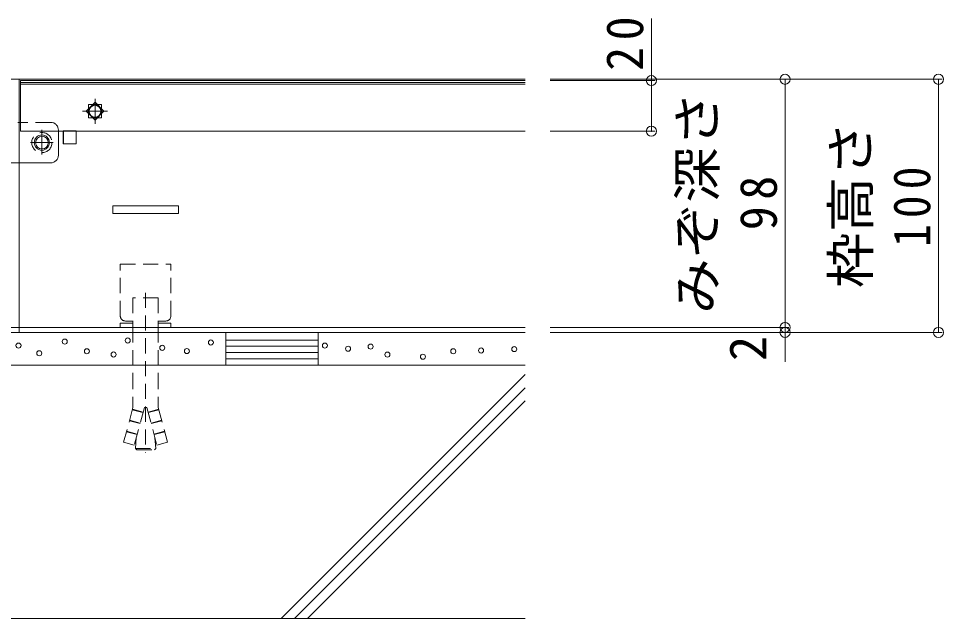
# Model space of a CAD drawing. Units: millimetres at full size, sheet at 1:5; some dimension numbers follow another scale. Extents: x -1053 to 1942, y -1375 to 1322.
# Drawn here: x -456.8 to -91.1, y -453.8 to -216.8 of the extents above; entities that cross this region are included whole.
import ezdxf
from ezdxf.enums import TextEntityAlignment as Align

# ---------------------------------------------------------------- set-up
doc = ezdxf.new("R2010")
doc.units = ezdxf.units.MM
doc.header["$LTSCALE"] = 5
doc.header["$PDMODE"] = 32
doc.header["$PDSIZE"] = 4
for name, pattern in [('CHAIN1', [8, 5, -1, 1, -1]), ('CHAIN2', [12, 9, -1, 1, -1]), ('DASHED1', [1.8, 1.2, -0.6])]:
    doc.linetypes.add(name, pattern=pattern)
for name, color, linetype, lineweight in [('E-0', 7, 'DASHED1', 18), ('E-2', 3, 'Continuous', 18), ('E-3', 4, 'Continuous', 18), ('E-4', 7, 'Continuous', 18), ('E-7', 134, 'DASHED1', 9), ('E-9', 2, 'Continuous', 18), ('E-A', 134, 'DASHED1', 9), ('E-B', 1, 'Continuous', 9), ('E-C', 2, 'Continuous', 18), ('E-E', 7, 'Continuous', 18)]:
    doc.layers.add(name, color=color, linetype=linetype, lineweight=lineweight)
doc.styles.add('ＭＳ ゴシック', font='')
doc.styles.get('ＭＳ ゴシック').set_extended_font_data('MS Gothic')

msp = doc.modelspace()

# ---------------------------------------------------------------- linework, layer by layer
at = {"layer": 'E-0'}
for p, q in [((-406.589, -325.073), (-406.589, -388.269)), ((-401.594, -327.176), (-411.594, -327.176)), ((-411.594, -327.176), (-411.589, -337.176)), ((-401.594, -327.176), (-401.589, -337.176)), ((-411.589, -338.776), (-411.591, -357.176)), ((-411.589, -337.176), (-411.589, -338.776)), ((-401.589, -338.776), (-401.591, -357.176)), ((-401.589, -337.176), (-401.589, -338.776)), ((-411.591, -357.176), (-411.589, -370.381)), ((-401.591, -357.176), (-401.589, -370.381)), ((-411.589, -370.381), (-415.288, -384.186)), ((-407.635, -372.467), (-411.846, -371.339)), ((-407.583, -372.274), (-411.794, -371.146)), ((-407.076, -370.381), (-411.077, -385.314)), ((-406.102, -370.381), (-407.076, -370.381)), ((-406.102, -370.381), (-402.101, -385.314)), ((-405.595, -372.274), (-401.384, -371.146)), ((-405.543, -372.467), (-401.332, -371.339)), ((-401.589, -370.381), (-397.89, -384.186)), ((-408.8, -376.814), (-413.011, -375.686)), ((-408.748, -376.621), (-412.959, -375.492)), ((-404.43, -376.621), (-400.219, -375.492)), ((-404.379, -376.814), (-400.168, -375.686)), ((-409.964, -381.161), (-414.175, -380.032)), ((-409.913, -380.967), (-414.123, -379.839)), ((-403.266, -380.967), (-399.055, -379.839)), ((-403.214, -381.161), (-399.003, -380.032)), ((-410.589, -386.676), (-410.29, -382.4)), ((-402.589, -386.676), (-402.888, -382.4)), ((-411.077, -385.314), (-415.288, -384.186)), ((-410.589, -386.676), (-402.589, -386.676)), ((-402.589, -386.676), (-403.089, -387.176)), ((-402.101, -385.314), (-397.89, -384.186))]:
    msp.add_line(p, q, dxfattribs=at)
at = {"layer": 'E-0', "color": 2, "linetype": 'Continuous'}
for p, q in [((-374.851, -353.776), (-374.851, -340.776)), ((-338.327, -340.776), (-374.851, -340.776)), ((-338.327, -340.776), (-338.327, -353.776)), ((-374.851, -343.776), (-338.327, -343.776)), ((-374.851, -346.276), (-338.327, -346.276)), ((-374.851, -348.776), (-338.327, -348.776)), ((-374.851, -351.276), (-338.327, -351.276)), ((-338.327, -353.776), (-374.851, -353.776))]:
    msp.add_line(p, q, dxfattribs=at)
at = {"layer": 'E-0'}
msp.add_lwpolyline([(-410.589, -386.676), (-410.089, -387.176), (-403.089, -387.176)], dxfattribs=at)
at = {"layer": 'E-2'}
for p, q in [((-256.589, -241.276), (-456.089, -241.276)), ((-456.089, -241.276), (-456.089, -261.276)), ((-256.589, -241.976), (-456.089, -241.976)), ((-256.589, -242.676), (-456.089, -242.676)), ((-430.125, -253.376), (-426.589, -249.841)), ((-426.589, -249.841), (-423.054, -253.376)), ((-425.654, -250.776), (-423.989, -250.776)), ((-423.989, -250.776), (-423.989, -252.441)), ((-426.589, -256.912), (-430.125, -253.376)), ((-423.054, -253.376), (-426.589, -256.912)), ((-456.089, -261.276), (-256.589, -261.276))]:
    msp.add_line(p, q, dxfattribs=at)
at = {"layer": 'E-2', "linetype": 'CHAIN2'}
for p, q in [((-426.589, -258.326), (-426.589, -248.426)), ((-431.539, -253.376), (-421.639, -253.376))]:
    msp.add_line(p, q, dxfattribs=at)
at = {"layer": 'E-2', "color": 4, "linetype": 'DASHED1'}
for p, q in [((-429.189, -250.776), (-429.189, -255.976)), ((-429.189, -255.976), (-423.989, -255.976))]:
    msp.add_line(p, q, dxfattribs=at)
at = {"layer": 'E-2'}
for points in [[(-429.189, -252.441), (-429.189, -250.776), (-427.524, -250.776)], [(-427.524, -255.976), (-429.189, -255.976), (-429.189, -254.311)], [(-423.989, -254.311), (-423.989, -255.976), (-425.654, -255.976)]]:
    msp.add_lwpolyline(points, dxfattribs=at)
at = {"layer": 'E-2', "color": 4, "linetype": 'DASHED1'}
msp.add_lwpolyline([(-429.189, -250.776), (-423.989, -250.776), (-423.989, -255.976)], dxfattribs=at)
at = {"layer": 'E-2'}
msp.add_circle((-426.589, -253.376), 2.35, dxfattribs=at)
at = {"layer": 'E-2', "linetype": 'DASHED1'}
for start, end in [(146.36488, 213.63512), (56.36488, 123.63512), (326.36488, 33.63512), (236.36488, 303.63512)]:
    msp.add_arc((-426.589, -253.376), 2.55, start, end, dxfattribs=at)
at = {"layer": 'E-3'}
for p, q in [((-894.589, -240.776), (-456.589, -240.776)), ((-456.589, -240.776), (-456.589, -340.776)), ((-256.589, -240.776), (-456.589, -240.776)), ((-439.164, -261.126), (-434.014, -261.126)), ((-439.164, -266.276), (-439.164, -261.126)), ((-434.014, -261.126), (-434.014, -266.276)), ((-434.014, -266.276), (-439.164, -266.276)), ((-952.589, -338.776), (-456.589, -338.776)), ((-456.589, -338.776), (-256.589, -338.776)), ((-952.589, -340.776), (-456.589, -340.776)), ((-456.589, -340.776), (-256.589, -340.776))]:
    msp.add_line(p, q, dxfattribs=at)
at = {"layer": 'E-3', "linetype": 'DASHED1'}
msp.add_line((-456.589, -273.851), (-456.589, -257.851), dxfattribs=at)
msp.add_circle((-447.589, -265.776), 4, dxfattribs=at)
at = {"layer": 'E-4'}
for p, q in [((-206.635, -241.276), (-206.635, -216.751)), ((-91.632, -240.776), (-246.589, -240.776)), ((-205.135, -241.276), (-246.589, -241.276)), ((-206.635, -241.276), (-206.635, -261.276)), ((-153.786, -240.776), (-153.786, -338.776)), ((-93.132, -240.776), (-93.132, -340.776)), ((-205.135, -261.276), (-246.589, -261.276)), ((-152.286, -338.776), (-246.589, -338.776)), ((-153.786, -338.776), (-153.786, -340.776)), ((-91.632, -340.776), (-246.589, -340.776)), ((-153.786, -340.776), (-153.786, -352.461))]:
    msp.add_line(p, q, dxfattribs=at)
for p in [(-206.635, -241.276), (-153.786, -240.776), (-93.132, -240.776), (-206.635, -261.276), (-153.786, -338.776), (-153.786, -340.776), (-93.132, -340.776)]:
    msp.add_point(p, dxfattribs=at)
at = {"layer": 'E-7', "linetype": 'Continuous'}
for p, q in [((-419.589, -293.776), (-419.589, -290.776)), ((-419.589, -290.776), (-393.589, -290.776)), ((-393.589, -290.776), (-393.589, -293.776)), ((-393.589, -293.776), (-419.589, -293.776))]:
    msp.add_line(p, q, dxfattribs=at)
at = {"layer": 'E-9'}
for p, q in [((-439.089, -261.276), (-439.089, -266.276)), ((-434.089, -261.276), (-439.089, -261.276)), ((-434.089, -266.276), (-434.089, -261.276)), ((-439.089, -266.276), (-434.089, -266.276))]:
    msp.add_line(p, q, dxfattribs=at)
at = {"layer": 'E-A'}
for p, q in [((-444.089, -257.776), (-457.089, -257.776)), ((-441.089, -261.276), (-441.089, -260.776))]:
    msp.add_line(p, q, dxfattribs=at)
at = {"layer": 'E-A', "linetype": 'CHAIN1'}
for p, q in [((-447.589, -260.793), (-447.589, -270.46)), ((-443.091, -265.776), (-452.042, -265.776))]:
    msp.add_line(p, q, dxfattribs=at)
at = {"layer": 'E-A', "linetype": 'Continuous'}
for p, q in [((-441.089, -270.776), (-441.089, -261.276)), ((-444.089, -273.776), (-484.589, -273.776))]:
    msp.add_line(p, q, dxfattribs=at)
for radius in [3, 2.5]:
    msp.add_circle((-447.589, -265.776), radius, dxfattribs=at)
at = {"layer": 'E-A'}
msp.add_arc((-444.089, -260.776), 3, 0, 90, dxfattribs=at)
at = {"layer": 'E-A', "linetype": 'Continuous'}
msp.add_arc((-444.089, -270.776), 3, 270, 0, dxfattribs=at)
at = {"layer": 'E-B', "linetype": 'DASHED1'}
for p, q in [((-416.589, -334.276), (-416.589, -313.776)), ((-416.589, -313.776), (-396.589, -313.776)), ((-396.589, -334.276), (-396.589, -313.776)), ((-414.589, -336.276), (-411.589, -336.276)), ((-411.589, -336.276), (-411.589, -337.176)), ((-398.589, -336.276), (-401.589, -336.276)), ((-401.589, -336.276), (-401.589, -337.176)), ((-401.589, -337.176), (-396.589, -337.176))]:
    msp.add_line(p, q, dxfattribs=at)
for points in [[(-416.589, -338.776), (-396.589, -338.776), (-396.589, -337.176)], [(-416.589, -338.776), (-416.589, -337.176), (-411.589, -337.176)]]:
    msp.add_lwpolyline(points, dxfattribs=at)
for centre, start, end in [((-414.589, -334.276), 180, 270), ((-398.589, -334.276), 270, 0)]:
    msp.add_arc(centre, 2, start, end, dxfattribs=at)
at = {"layer": 'E-C', "linetype": 'CHAIN1'}
for p, q in [((-447.589, -260.793), (-447.589, -270.46)), ((-443.091, -265.776), (-452.042, -265.776))]:
    msp.add_line(p, q, dxfattribs=at)
at = {"layer": 'E-C'}
for radius in [3, 2.5]:
    msp.add_circle((-447.589, -265.776), radius, dxfattribs=at)
at = {"layer": 'E-E', "color": 2}
for p, q in [((-256.589, -353.776), (-956.589, -353.776)), ((-256.589, -357.421), (-352.944, -453.776)), ((-256.589, -362.613), (-347.785, -453.809)), ((-256.589, -367.804), (-342.561, -453.776)), ((-256.589, -453.776), (-956.589, -453.776))]:
    msp.add_line(p, q, dxfattribs=at)
at = {"layer": 'E-E'}
for centre in [(-438.549, -344.423), (-413.67, -343.974), (-380.781, -344.755), (-456.843, -345.98), (-429.808, -348.233), (-399.998, -346.865), (-390.273, -348.134), (-335.715, -345.98), (-326.561, -347.201), (-317.61, -346.387), (-284.942, -348.234), (-273.956, -347.92), (-260.84, -347.381), (-448.644, -349.028), (-419.23, -349.511), (-310.98, -349.547), (-296.943, -350.361)]:
    msp.add_circle(centre, 1, dxfattribs=at)

# ---------------------------------------------------------------- texts
at = {"layer": 'E-4', "color": 2, "style": 'ＭＳ ゴシック', "width": 1.1}
for s, p in [('みぞ深さ', (-176.786, -333.526)), ('枠高さ', (-116.132, -323.276))]:
    msp.add_text(s, height=14.66, rotation=90, dxfattribs=at).set_placement(p, align=Align.BOTTOM_LEFT)
at = {"layer": 'E-4', "color": 2, "style": 'ＭＳ ゴシック'}
msp.add_text('2', height=14.66, rotation=90, dxfattribs=at).set_placement((-156.786, -352.114), align=Align.BOTTOM_LEFT)
at = {"layer": 'E-4', "color": 2, "char_height": 14.66, "attachment_point": 7, "rotation": 90, "style": 'ＭＳ ゴシック'}
for s, insert in [('\\T1.27;\\W0.95;20', (-209.635, -237.433)), ('\\T1.27;\\W0.9;100', (-96.132, -307.026)), ('\\T1.27;\\W0.95;98', (-156.786, -300.401))]:
    msp.add_mtext(s, dxfattribs=dict(at, insert=insert))

doc.saveas('drawing.dxf')
